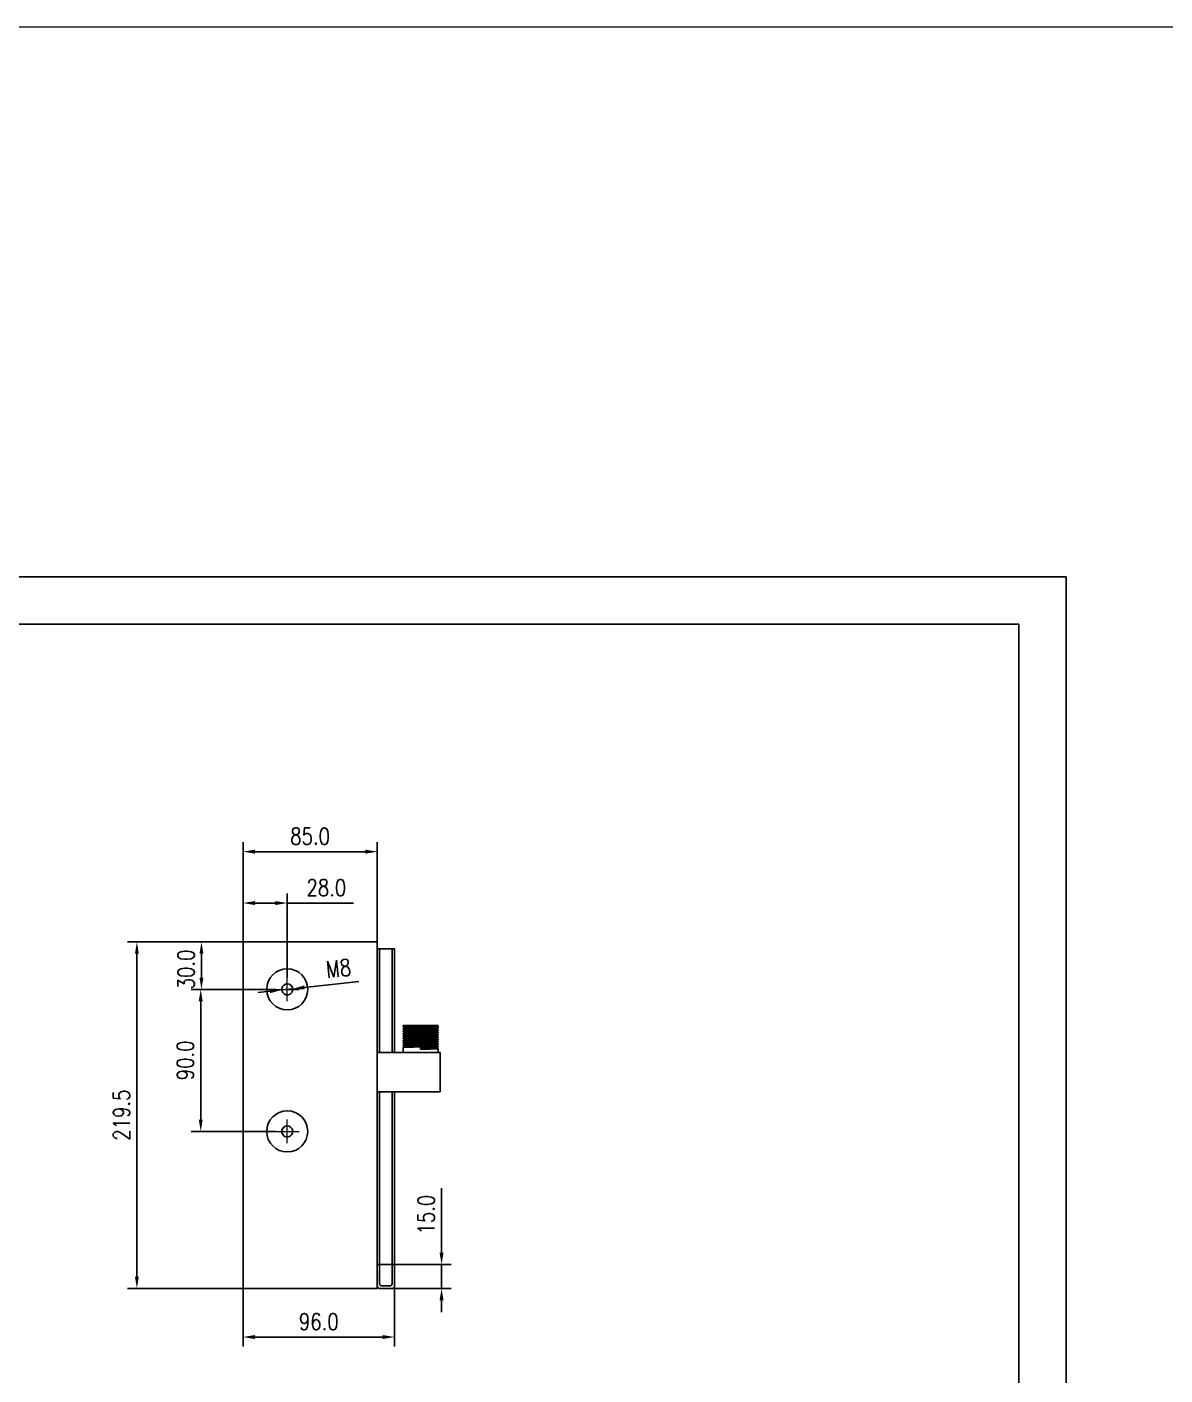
# Model space of a CAD drawing. Header units: millimetres. Extents: x -8604 to -3995, y 3123 to 6155.
# Drawn here: x -7021 to -6300, y 5301 to 6155 of the extents above; entities that cross this region are included whole.
import ezdxf

# ---------------------------------------------------------------- set-up
doc = ezdxf.new("R2010")
doc.units = ezdxf.units.MM
doc.layers.get('DEFPOINTS').update_dxf_attribs({"color": 30})
doc.layers.add('2细线层', color=4, linetype='Continuous')
doc.layers.add('图框层', color=7, linetype='Continuous')
doc.layers.add('尺寸标注', color=1, linetype='Continuous', lineweight=15)
doc.styles.add('TH_GBDIM', font='romans.shx', dxfattribs={"width": 0.8, "bigfont": 'gbcbig.shx'})
doc.dimstyles.new('TH_GBDIM', dxfattribs={"dimscale": 3, "dimtxt": 3.5, "dimasz": 2.5, "dimexe": 2, "dimexo": 0, "dimgap": 1.5, "dimtad": 1, "dimdec": 1, "dimzin": 0, "dimdsep": 46, "dimtxsty": 'TH_GBDIM', "dimcen": 2.5, "dimclrd": 130, "dimclre": 130, "dimclrt": 3, "dimadec": 0, "dimazin": 0, "dimtfac": 0.714286, "dimtdec": 1, "dimtmove": 0, "dimatfit": 3, "dimfxl": 1, "dimtzin": 0, "dimlwd": -1, "dimlwe": -1, "dimarcsym": 0})

# ---------------------------------------------------------------- blocks, each defined once
blk = doc.blocks.new('*D1552')
at = {"color": 130, "transparency": 16777216}
for p, q in [((-6883.72, 5575.58), (-6883.72, 5606.24)), ((-6855.72, 5553.08), (-6855.72, 5606.24)), ((-6876.22, 5600.24), (-6863.22, 5600.24)), ((-6855.72, 5600.24), (-6813.62, 5600.24))]:
    blk.add_line(p, q, dxfattribs=at)
for points in [[(-6876.22, 5601.49), (-6876.22, 5598.99), (-6883.72, 5600.24)], [(-6863.22, 5601.49), (-6863.22, 5598.99), (-6855.72, 5600.24)]]:
    blk.add_solid(points, dxfattribs=at)
at = {"layer": 'DEFPOINTS', "color": 0, "transparency": 16777216}
for p in [(-6855.72, 5600.24), (-6883.72, 5575.58), (-6855.72, 5553.08)]:
    blk.add_point(p, dxfattribs=at)
at = {"color": 3, "transparency": 16777216, "insert": (-6830.92, 5609.99), "char_height": 10.5, "attachment_point": 5, "style": 'TH_GBDIM'}
blk.add_mtext('28.0', dxfattribs=at)
blk = doc.blocks.new('*D1553')
at = {"color": 130, "transparency": 16777216}
for p, q in [((-6883.72, 5575.58), (-6916.06, 5575.58)), ((-6910.06, 5568.08), (-6910.06, 5553.08)), ((-6863.22, 5545.58), (-6916.06, 5545.58))]:
    blk.add_line(p, q, dxfattribs=at)
for points in [[(-6911.31, 5568.08), (-6908.81, 5568.08), (-6910.06, 5575.58)], [(-6911.31, 5553.08), (-6908.81, 5553.08), (-6910.06, 5545.58)]]:
    blk.add_solid(points, dxfattribs=at)
at = {"layer": 'DEFPOINTS', "color": 0, "transparency": 16777216}
for p in [(-6883.72, 5575.58), (-6910.06, 5545.58), (-6863.22, 5545.58)]:
    blk.add_point(p, dxfattribs=at)
at = {"color": 3, "transparency": 16777216, "insert": (-6919.81, 5558.17), "char_height": 10.5, "attachment_point": 5, "rotation": 90, "style": 'TH_GBDIM'}
blk.add_mtext('30.0', dxfattribs=at)
blk = doc.blocks.new('*D1554')
at = {"color": 130, "transparency": 16777216}
for p, q in [((-6863.22, 5545.58), (-6916.52, 5545.58)), ((-6910.52, 5538.08), (-6910.52, 5463.08)), ((-6863.22, 5455.58), (-6916.52, 5455.58))]:
    blk.add_line(p, q, dxfattribs=at)
for points in [[(-6911.77, 5538.08), (-6909.27, 5538.08), (-6910.52, 5545.58)], [(-6911.77, 5463.08), (-6909.27, 5463.08), (-6910.52, 5455.58)]]:
    blk.add_solid(points, dxfattribs=at)
at = {"layer": 'DEFPOINTS', "color": 0, "transparency": 16777216}
for p in [(-6863.22, 5545.58), (-6910.52, 5455.58), (-6863.22, 5455.58)]:
    blk.add_point(p, dxfattribs=at)
at = {"color": 3, "transparency": 16777216, "insert": (-6920.27, 5500.58), "char_height": 10.5, "attachment_point": 5, "rotation": 90, "style": 'TH_GBDIM'}
blk.add_mtext('90.0', dxfattribs=at)
blk = doc.blocks.new('*D1560')
at = {"color": 130, "transparency": 16777216}
for p, q in [((-6883.72, 5575.58), (-6956.96, 5575.58)), ((-6950.96, 5568.08), (-6950.96, 5363.68)), ((-6883.72, 5356.18), (-6956.96, 5356.18))]:
    blk.add_line(p, q, dxfattribs=at)
for points in [[(-6952.21, 5568.08), (-6949.71, 5568.08), (-6950.96, 5575.58)], [(-6952.21, 5363.68), (-6949.71, 5363.68), (-6950.96, 5356.18)]]:
    blk.add_solid(points, dxfattribs=at)
at = {"layer": 'DEFPOINTS', "color": 0, "transparency": 16777216}
for p in [(-6883.72, 5575.58), (-6950.96, 5356.18), (-6883.72, 5356.18)]:
    blk.add_point(p, dxfattribs=at)
at = {"color": 3, "transparency": 16777216, "insert": (-6960.71, 5465.88), "char_height": 10.5, "attachment_point": 5, "rotation": 90, "style": 'TH_GBDIM'}
blk.add_mtext('219.5', dxfattribs=at)
blk = doc.blocks.new('*D1561')
at = {"color": 130, "transparency": 16777216}
for p, q in [((-6883.72, 5356.18), (-6883.72, 5319.34)), ((-6787.72, 5357.68), (-6787.72, 5319.34)), ((-6876.22, 5325.34), (-6795.22, 5325.34))]:
    blk.add_line(p, q, dxfattribs=at)
for points in [[(-6876.22, 5326.59), (-6876.22, 5324.09), (-6883.72, 5325.34)], [(-6795.22, 5326.59), (-6795.22, 5324.09), (-6787.72, 5325.34)]]:
    blk.add_solid(points, dxfattribs=at)
at = {"layer": 'DEFPOINTS', "color": 0, "transparency": 16777216}
for p in [(-6883.72, 5356.18), (-6787.72, 5357.68), (-6787.72, 5325.34)]:
    blk.add_point(p, dxfattribs=at)
at = {"color": 3, "transparency": 16777216, "insert": (-6835.72, 5335.09), "char_height": 10.5, "attachment_point": 5, "style": 'TH_GBDIM'}
blk.add_mtext('96.0', dxfattribs=at)
blk = doc.blocks.new('*D1562')
at = {"color": 130, "transparency": 16777216}
for p, q in [((-6883.72, 5575.58), (-6883.72, 5638.79)), ((-6798.72, 5575.58), (-6798.72, 5638.79)), ((-6876.22, 5632.79), (-6806.22, 5632.79))]:
    blk.add_line(p, q, dxfattribs=at)
for points in [[(-6876.22, 5634.04), (-6876.22, 5631.54), (-6883.72, 5632.79)], [(-6806.22, 5634.04), (-6806.22, 5631.54), (-6798.72, 5632.79)]]:
    blk.add_solid(points, dxfattribs=at)
at = {"layer": 'DEFPOINTS', "color": 0, "transparency": 16777216}
for p in [(-6798.72, 5632.79), (-6883.72, 5575.58), (-6798.72, 5575.58)]:
    blk.add_point(p, dxfattribs=at)
at = {"color": 3, "transparency": 16777216, "insert": (-6841.22, 5642.54), "char_height": 10.5, "attachment_point": 5, "style": 'TH_GBDIM'}
blk.add_mtext('85.0', dxfattribs=at)
blk = doc.blocks.new('*D1565')
at = {"color": 130, "transparency": 16777216}
for p, q in [((-6757.93, 5378.68), (-6757.93, 5419.58)), ((-6787.72, 5371.18), (-6751.93, 5371.18)), ((-6757.93, 5356.18), (-6757.93, 5371.18)), ((-6789.22, 5356.18), (-6751.93, 5356.18)), ((-6757.93, 5348.68), (-6757.93, 5341.18))]:
    blk.add_line(p, q, dxfattribs=at)
for points in [[(-6759.18, 5378.68), (-6756.68, 5378.68), (-6757.93, 5371.18)], [(-6759.18, 5348.68), (-6756.68, 5348.68), (-6757.93, 5356.18)]]:
    blk.add_solid(points, dxfattribs=at)
at = {"layer": 'DEFPOINTS', "color": 0, "transparency": 16777216}
for p in [(-6787.72, 5371.18), (-6757.93, 5371.18), (-6789.22, 5356.18)]:
    blk.add_point(p, dxfattribs=at)
at = {"color": 3, "transparency": 16777216, "insert": (-6767.68, 5402.88), "char_height": 10.5, "attachment_point": 5, "rotation": 90, "style": 'TH_GBDIM'}
blk.add_mtext('15.0', dxfattribs=at)
blk = doc.blocks.new('*D1567')
at = {"color": 130, "transparency": 16777216}
for p, q in [((-6866.66, 5544.41), (-6874.12, 5543.61)), ((-6859.2, 5545.21), (-6852.24, 5545.96)), ((-6810.31, 5550.46), (-6844.78, 5546.76))]:
    blk.add_line(p, q, dxfattribs=at)
for points in [[(-6866.79, 5545.65), (-6866.52, 5543.16), (-6859.2, 5545.21)], [(-6844.92, 5548), (-6844.65, 5545.51), (-6852.24, 5545.96)]]:
    blk.add_solid(points, dxfattribs=at)
at = {"layer": 'DEFPOINTS', "color": 0, "transparency": 16777216}
for p in [(-6859.2, 5545.21), (-6852.24, 5545.96)]:
    blk.add_point(p, dxfattribs=at)
at = {"color": 3, "transparency": 16777216, "insert": (-6823.18, 5558.88), "char_height": 10.5, "attachment_point": 5, "rotation": 6.12859, "style": 'TH_GBDIM'}
blk.add_mtext('M8', dxfattribs=at)

msp = doc.modelspace()

# ---------------------------------------------------------------- linework, layer by layer
at = {"color": 7, "linetype": 'Continuous', "lineweight": 25}
for p, q in [((-6883.72, 5575.58), (-6798.72, 5575.58)), ((-6883.72, 5575.58), (-6883.72, 5356.18)), ((-6798.72, 5575.58), (-6798.72, 5356.18)), ((-6798.72, 5571.18), (-6797.22, 5571.18)), ((-6797.22, 5571.18), (-6789.22, 5571.18)), ((-6789.22, 5571.18), (-6787.72, 5571.18)), ((-6787.72, 5571.18), (-6787.72, 5505.58)), ((-6855.72, 5549.21), (-6856.78, 5548.92)), ((-6855.72, 5549.21), (-6855.72, 5549.08)), ((-6782.32, 5522.58), (-6782.32, 5521.77)), ((-6782.32, 5522.58), (-6760.13, 5522.58)), ((-6782.32, 5520.77), (-6782.32, 5520.27)), ((-6782.32, 5519.27), (-6782.32, 5518.77)), ((-6782.32, 5517.77), (-6782.32, 5517.27)), ((-6760.12, 5522.52), (-6761.12, 5522.02)), ((-6761.12, 5522.02), (-6760.12, 5521.52)), ((-6760.12, 5521.52), (-6760.12, 5522.52)), ((-6760.12, 5521.02), (-6760.12, 5521.34)), ((-6760.12, 5519.52), (-6760.12, 5520.02)), ((-6760.12, 5518.02), (-6760.12, 5518.52)), ((-6760.12, 5516.52), (-6760.12, 5517.02)), ((-6782.32, 5516.27), (-6782.32, 5515.77)), ((-6782.32, 5514.77), (-6782.32, 5514.27)), ((-6782.32, 5513.27), (-6782.32, 5512.77)), ((-6782.32, 5511.77), (-6782.32, 5511.27)), ((-6782.32, 5510.27), (-6782.32, 5509.77)), ((-6782.32, 5508.77), (-6782.32, 5505.58)), ((-6771.22, 5508.64), (-6771.22, 5507.64)), ((-6760.12, 5515.02), (-6760.12, 5515.52)), ((-6760.12, 5513.52), (-6760.12, 5514.02)), ((-6760.12, 5512.02), (-6760.12, 5512.52)), ((-6760.12, 5510.52), (-6760.12, 5511.02)), ((-6760.12, 5509.02), (-6760.12, 5509.52)), ((-6760.12, 5505.58), (-6760.12, 5508.02)), ((-6798.72, 5505.58), (-6758.72, 5505.58)), ((-6758.72, 5505.58), (-6758.72, 5480.58)), ((-6758.72, 5480.58), (-6798.72, 5480.58)), ((-6787.72, 5480.58), (-6787.72, 5371.18)), ((-6855.72, 5459.21), (-6856.78, 5458.92)), ((-6855.72, 5459.21), (-6855.72, 5459.08)), ((-6798.72, 5371.18), (-6797.22, 5371.18)), ((-6797.22, 5371.18), (-6797.22, 5359.18)), ((-6797.22, 5371.18), (-6789.22, 5371.18)), ((-6789.22, 5359.18), (-6789.22, 5371.18)), ((-6789.22, 5371.18), (-6787.72, 5371.18)), ((-6787.72, 5371.18), (-6787.72, 5357.68)), ((-6883.72, 5356.18), (-6798.72, 5356.18)), ((-6789.22, 5356.18), (-6797.22, 5356.18)), ((-6795.72, 5357.68), (-6790.72, 5357.68))]:
    msp.add_line(p, q, dxfattribs=at)
at = {"color": 8, "linetype": 'Continuous', "lineweight": 25}
for p, q in [((-6797.22, 5571.18), (-6797.22, 5505.58)), ((-6789.22, 5571.18), (-6789.22, 5505.58)), ((-6797.22, 5480.58), (-6797.22, 5371.18)), ((-6789.22, 5480.58), (-6789.22, 5371.18))]:
    msp.add_line(p, q, dxfattribs=at)
at = {"color": 7, "linetype": 'Continuous', "lineweight": 25}
for centre in [(-6855.72, 5545.58), (-6855.72, 5455.58)]:
    msp.add_circle(centre, 13, dxfattribs=at)
for centre, radius, start, end in [((-6855.72, 5545.58), 3.5, 107.57717, 90), ((-6855.72, 5455.58), 3.5, 107.57717, 90), ((-6797.22, 5357.68), 1.5, 180, 270), ((-6795.72, 5359.18), 1.5, 180, 270), ((-6790.72, 5359.18), 1.5, 270, 0), ((-6789.22, 5357.68), 1.5, 270, 0)]:
    msp.add_arc(centre, radius, start, end, dxfattribs=at)
for points, knots in [([(-6782.31, 5521.76), (-6782.14, 5521.67), (-6781.82, 5521.51), (-6781.49, 5521.35), (-6781.33, 5521.27)], [0, 0, 0, 0, 0.510448, 1, 1, 1, 1]), ([(-6781.31, 5521.28), (-6781.48, 5521.19), (-6781.81, 5521.03), (-6782.14, 5520.86), (-6782.31, 5520.78)], [0, 0, 0, 0, 0.499985, 1, 1, 1, 1]), ([(-6782.31, 5520.26), (-6782.14, 5520.17), (-6781.82, 5520.01), (-6781.49, 5519.85), (-6781.33, 5519.77)], [0, 0, 0, 0, 0.51045, 1, 1, 1, 1]), ([(-6781.31, 5519.78), (-6781.48, 5519.69), (-6781.81, 5519.53), (-6782.14, 5519.36), (-6782.31, 5519.28)], [0, 0, 0, 0, 0.499985, 1, 1, 1, 1]), ([(-6782.31, 5518.76), (-6782.14, 5518.67), (-6781.82, 5518.51), (-6781.49, 5518.35), (-6781.33, 5518.27)], [0, 0, 0, 0, 0.510448, 1, 1, 1, 1]), ([(-6781.31, 5518.28), (-6781.48, 5518.19), (-6781.81, 5518.03), (-6782.14, 5517.86), (-6782.31, 5517.78)], [0, 0, 0, 0, 0.499985, 1, 1, 1, 1]), ([(-6782.31, 5517.26), (-6782.14, 5517.17), (-6781.82, 5517.01), (-6781.49, 5516.85), (-6781.33, 5516.77)], [0, 0, 0, 0, 0.51045, 1, 1, 1, 1]), ([(-6781.31, 5516.78), (-6781.48, 5516.69), (-6781.81, 5516.53), (-6782.14, 5516.36), (-6782.31, 5516.28)], [0, 0, 0, 0, 0.499985, 1, 1, 1, 1]), ([(-6760.12, 5522.52), (-6760.22, 5522.49), (-6760.42, 5522.45), (-6761.96, 5522.37), (-6764.29, 5522.3), (-6767.25, 5522.23), (-6770.58, 5522.15), (-6773.96, 5522.08), (-6777.09, 5522.01), (-6779.7, 5521.94), (-6781.49, 5521.87), (-6782.35, 5521.81), (-6782.23, 5521.77), (-6782.2, 5521.77)], [0, 0, 0, 0, 0.096007, 0.193332, 0.288494, 0.385567, 0.482159, 0.577629, 0.675046, 0.770459, 0.867123, 0.964147, 1, 1, 1, 1]), ([(-6760.12, 5521.52), (-6760.22, 5521.49), (-6760.42, 5521.45), (-6761.96, 5521.37), (-6764.29, 5521.3), (-6767.25, 5521.23), (-6770.58, 5521.15), (-6773.96, 5521.08), (-6777.09, 5521.01), (-6779.7, 5520.94), (-6781.49, 5520.87), (-6782.35, 5520.81), (-6782.23, 5520.77), (-6782.2, 5520.77)], [0, 0, 0, 0, 0.096007, 0.193332, 0.288494, 0.385567, 0.482159, 0.577629, 0.675046, 0.770459, 0.867123, 0.964147, 1, 1, 1, 1]), ([(-6760.12, 5521.02), (-6760.22, 5520.99), (-6760.42, 5520.95), (-6761.96, 5520.87), (-6764.29, 5520.8), (-6767.25, 5520.73), (-6770.58, 5520.65), (-6773.96, 5520.58), (-6777.09, 5520.51), (-6779.7, 5520.44), (-6781.49, 5520.37), (-6782.35, 5520.31), (-6782.23, 5520.27), (-6782.2, 5520.27)], [0, 0, 0, 0, 0.096007, 0.193332, 0.288494, 0.385567, 0.482159, 0.577629, 0.675046, 0.770459, 0.867123, 0.964147, 1, 1, 1, 1]), ([(-6760.44, 5520.07), (-6760.3, 5520.05), (-6759.94, 5520.01), (-6760.48, 5519.95), (-6761.95, 5519.87), (-6764.29, 5519.8), (-6767.25, 5519.73), (-6770.58, 5519.65), (-6773.96, 5519.58), (-6777.09, 5519.51), (-6779.7, 5519.44), (-6781.49, 5519.37), (-6782.35, 5519.31), (-6782.23, 5519.27), (-6782.2, 5519.27)], [0, 0, 0, 0, 0.063007, 0.152965, 0.244158, 0.333324, 0.424281, 0.514787, 0.604241, 0.695521, 0.784922, 0.875495, 0.966406, 1, 1, 1, 1]), ([(-6760.12, 5519.52), (-6760.22, 5519.49), (-6760.42, 5519.45), (-6761.96, 5519.37), (-6764.29, 5519.3), (-6767.25, 5519.23), (-6770.58, 5519.15), (-6773.96, 5519.08), (-6777.09, 5519.01), (-6779.7, 5518.94), (-6781.49, 5518.87), (-6782.35, 5518.81), (-6782.23, 5518.77), (-6782.2, 5518.77)], [0, 0, 0, 0, 0.096007, 0.193332, 0.288494, 0.385567, 0.482159, 0.577629, 0.675046, 0.770459, 0.867123, 0.964147, 1, 1, 1, 1]), ([(-6760.44, 5518.57), (-6760.3, 5518.55), (-6759.94, 5518.51), (-6760.48, 5518.45), (-6761.95, 5518.37), (-6764.29, 5518.3), (-6767.25, 5518.23), (-6770.58, 5518.15), (-6773.96, 5518.08), (-6777.09, 5518.01), (-6779.7, 5517.94), (-6781.49, 5517.87), (-6782.35, 5517.81), (-6782.23, 5517.77), (-6782.2, 5517.77)], [0, 0, 0, 0, 0.063007, 0.152965, 0.244158, 0.333324, 0.424281, 0.514787, 0.604241, 0.695521, 0.784922, 0.875495, 0.966406, 1, 1, 1, 1]), ([(-6760.12, 5518.02), (-6760.22, 5517.99), (-6760.42, 5517.95), (-6761.96, 5517.87), (-6764.29, 5517.8), (-6767.25, 5517.73), (-6770.58, 5517.65), (-6773.96, 5517.58), (-6777.09, 5517.51), (-6779.7, 5517.44), (-6781.49, 5517.37), (-6782.35, 5517.31), (-6782.23, 5517.27), (-6782.2, 5517.27)], [0, 0, 0, 0, 0.096007, 0.193332, 0.288494, 0.385567, 0.482159, 0.577629, 0.675046, 0.770459, 0.867123, 0.964147, 1, 1, 1, 1]), ([(-6760.44, 5517.07), (-6760.3, 5517.05), (-6759.94, 5517.01), (-6760.48, 5516.95), (-6761.95, 5516.87), (-6764.29, 5516.8), (-6767.25, 5516.73), (-6770.58, 5516.65), (-6773.96, 5516.58), (-6777.09, 5516.51), (-6779.7, 5516.44), (-6781.49, 5516.37), (-6782.35, 5516.31), (-6782.23, 5516.27), (-6782.2, 5516.27)], [0, 0, 0, 0, 0.063007, 0.152965, 0.244158, 0.333324, 0.424281, 0.514787, 0.604241, 0.695521, 0.784922, 0.875495, 0.966406, 1, 1, 1, 1]), ([(-6760.12, 5516.52), (-6760.22, 5516.49), (-6760.42, 5516.45), (-6761.96, 5516.37), (-6764.29, 5516.3), (-6767.25, 5516.23), (-6770.58, 5516.15), (-6773.96, 5516.08), (-6777.09, 5516.01), (-6779.7, 5515.94), (-6781.49, 5515.87), (-6782.35, 5515.81), (-6782.23, 5515.77), (-6782.2, 5515.77)], [0, 0, 0, 0, 0.096007, 0.193332, 0.288494, 0.385567, 0.482159, 0.577629, 0.675046, 0.770459, 0.867123, 0.964147, 1, 1, 1, 1]), ([(-6761.44, 5521.97), (-6761.48, 5521.96), (-6761.64, 5521.93), (-6762.83, 5521.87), (-6764.9, 5521.8), (-6767.61, 5521.73), (-6770.63, 5521.65), (-6773.72, 5521.58), (-6776.56, 5521.51), (-6778.94, 5521.44), (-6780.55, 5521.37), (-6781.32, 5521.31), (-6781.25, 5521.28), (-6781.23, 5521.28)], [0, 0, 0, 0, 0.030655, 0.1367, 0.240385, 0.346154, 0.451399, 0.555421, 0.661565, 0.765526, 0.870848, 0.976564, 1, 1, 1, 1]), ([(-6761.44, 5520.47), (-6761.48, 5520.46), (-6761.64, 5520.43), (-6762.83, 5520.37), (-6764.9, 5520.3), (-6767.61, 5520.23), (-6770.63, 5520.15), (-6773.72, 5520.08), (-6776.56, 5520.01), (-6778.94, 5519.94), (-6780.55, 5519.87), (-6781.32, 5519.81), (-6781.25, 5519.78), (-6781.23, 5519.78)], [0, 0, 0, 0, 0.030655, 0.1367, 0.240385, 0.346154, 0.451399, 0.555421, 0.661565, 0.765526, 0.870848, 0.976564, 1, 1, 1, 1]), ([(-6761.44, 5518.97), (-6761.48, 5518.96), (-6761.64, 5518.93), (-6762.83, 5518.87), (-6764.9, 5518.8), (-6767.61, 5518.73), (-6770.63, 5518.65), (-6773.72, 5518.58), (-6776.56, 5518.51), (-6778.94, 5518.44), (-6780.55, 5518.37), (-6781.32, 5518.31), (-6781.25, 5518.28), (-6781.23, 5518.28)], [0, 0, 0, 0, 0.030655, 0.1367, 0.240385, 0.346154, 0.451399, 0.555421, 0.661565, 0.765526, 0.870848, 0.976564, 1, 1, 1, 1]), ([(-6761.44, 5517.47), (-6761.48, 5517.46), (-6761.64, 5517.43), (-6762.83, 5517.37), (-6764.9, 5517.3), (-6767.61, 5517.23), (-6770.63, 5517.15), (-6773.72, 5517.08), (-6776.56, 5517.01), (-6778.94, 5516.94), (-6780.55, 5516.87), (-6781.32, 5516.81), (-6781.25, 5516.78), (-6781.23, 5516.78)], [0, 0, 0, 0, 0.030655, 0.1367, 0.240385, 0.346154, 0.451399, 0.555421, 0.661565, 0.765526, 0.870848, 0.976564, 1, 1, 1, 1]), ([(-6761.35, 5521.97), (-6761.19, 5522.05), (-6760.86, 5522.22), (-6760.53, 5522.38), (-6760.37, 5522.47)], [0, 0, 0, 0, 0.5, 1, 1, 1, 1]), ([(-6761.35, 5520.47), (-6761.19, 5520.55), (-6760.86, 5520.72), (-6760.53, 5520.88), (-6760.37, 5520.97)], [0, 0, 0, 0, 0.5, 1, 1, 1, 1]), ([(-6761.35, 5518.97), (-6761.19, 5519.05), (-6760.86, 5519.22), (-6760.53, 5519.38), (-6760.37, 5519.47)], [0, 0, 0, 0, 0.5, 1, 1, 1, 1]), ([(-6761.35, 5517.47), (-6761.19, 5517.55), (-6760.86, 5517.72), (-6760.53, 5517.88), (-6760.37, 5517.97)], [0, 0, 0, 0, 0.5, 1, 1, 1, 1]), ([(-6761.35, 5515.97), (-6761.19, 5516.05), (-6760.86, 5516.22), (-6760.53, 5516.38), (-6760.37, 5516.47)], [0, 0, 0, 0, 0.5, 1, 1, 1, 1]), ([(-6760.37, 5520.07), (-6760.53, 5520.15), (-6760.83, 5520.3), (-6761.12, 5520.45), (-6761.25, 5520.52)], [0, 0, 0, 0, 0.555426, 1, 1, 1, 1]), ([(-6760.37, 5518.57), (-6760.53, 5518.65), (-6760.83, 5518.8), (-6761.12, 5518.95), (-6761.25, 5519.02)], [0, 0, 0, 0, 0.555426, 1, 1, 1, 1]), ([(-6760.37, 5517.07), (-6760.53, 5517.15), (-6760.83, 5517.3), (-6761.12, 5517.45), (-6761.25, 5517.52)], [0, 0, 0, 0, 0.555425, 1, 1, 1, 1]), ([(-6782.31, 5515.76), (-6782.14, 5515.67), (-6781.82, 5515.51), (-6781.49, 5515.35), (-6781.33, 5515.27)], [0, 0, 0, 0, 0.51045, 1, 1, 1, 1]), ([(-6781.31, 5515.28), (-6781.48, 5515.19), (-6781.81, 5515.03), (-6782.14, 5514.86), (-6782.31, 5514.78)], [0, 0, 0, 0, 0.4999865, 1, 1, 1, 1]), ([(-6782.31, 5514.26), (-6782.14, 5514.17), (-6781.82, 5514.01), (-6781.49, 5513.85), (-6781.33, 5513.77)], [0, 0, 0, 0, 0.510448, 1, 1, 1, 1]), ([(-6781.31, 5513.78), (-6781.48, 5513.69), (-6781.81, 5513.53), (-6782.14, 5513.36), (-6782.31, 5513.28)], [0, 0, 0, 0, 0.499985, 1, 1, 1, 1]), ([(-6782.31, 5512.76), (-6782.14, 5512.67), (-6781.82, 5512.51), (-6781.49, 5512.35), (-6781.33, 5512.27)], [0, 0, 0, 0, 0.51045, 1, 1, 1, 1]), ([(-6781.31, 5512.28), (-6781.48, 5512.19), (-6781.81, 5512.03), (-6782.14, 5511.86), (-6782.31, 5511.78)], [0, 0, 0, 0, 0.499985, 1, 1, 1, 1]), ([(-6782.31, 5511.26), (-6782.14, 5511.17), (-6781.82, 5511.01), (-6781.49, 5510.85), (-6781.33, 5510.77)], [0, 0, 0, 0, 0.510448, 1, 1, 1, 1]), ([(-6781.31, 5510.78), (-6781.48, 5510.69), (-6781.81, 5510.53), (-6782.14, 5510.36), (-6782.31, 5510.28)], [0, 0, 0, 0, 0.499985, 1, 1, 1, 1]), ([(-6782.31, 5509.76), (-6782.14, 5509.67), (-6781.82, 5509.51), (-6781.49, 5509.35), (-6781.33, 5509.27)], [0, 0, 0, 0, 0.51045, 1, 1, 1, 1]), ([(-6781.31, 5509.28), (-6781.48, 5509.19), (-6781.81, 5509.03), (-6782.14, 5508.86), (-6782.31, 5508.78)], [0, 0, 0, 0, 0.499985, 1, 1, 1, 1]), ([(-6760.44, 5515.57), (-6760.3, 5515.55), (-6759.94, 5515.51), (-6760.48, 5515.45), (-6761.95, 5515.37), (-6764.29, 5515.3), (-6767.25, 5515.23), (-6770.58, 5515.15), (-6773.96, 5515.08), (-6777.09, 5515.01), (-6779.7, 5514.94), (-6781.49, 5514.87), (-6782.35, 5514.81), (-6782.23, 5514.77), (-6782.2, 5514.77)], [0, 0, 0, 0, 0.063007, 0.152965, 0.244158, 0.333324, 0.424281, 0.514787, 0.604241, 0.695521, 0.784922, 0.875495, 0.966406, 1, 1, 1, 1]), ([(-6760.12, 5515.02), (-6760.22, 5514.99), (-6760.42, 5514.95), (-6761.96, 5514.87), (-6764.29, 5514.8), (-6767.25, 5514.73), (-6770.58, 5514.65), (-6773.96, 5514.58), (-6777.09, 5514.51), (-6779.7, 5514.44), (-6781.49, 5514.37), (-6782.35, 5514.31), (-6782.23, 5514.27), (-6782.2, 5514.27)], [0, 0, 0, 0, 0.096007, 0.1933325, 0.2884936, 0.3855671, 0.4821591, 0.5776286, 0.6750465, 0.7704592, 0.8671226, 0.9641471, 1, 1, 1, 1]), ([(-6760.44, 5514.07), (-6760.3, 5514.05), (-6759.94, 5514.01), (-6760.48, 5513.95), (-6761.95, 5513.87), (-6764.29, 5513.8), (-6767.25, 5513.73), (-6770.58, 5513.65), (-6773.96, 5513.58), (-6777.09, 5513.51), (-6779.7, 5513.44), (-6781.49, 5513.37), (-6782.35, 5513.31), (-6782.23, 5513.27), (-6782.2, 5513.27)], [0, 0, 0, 0, 0.063007, 0.152965, 0.244158, 0.333324, 0.424281, 0.514787, 0.604241, 0.695521, 0.784922, 0.875495, 0.966406, 1, 1, 1, 1]), ([(-6760.12, 5513.52), (-6760.22, 5513.49), (-6760.42, 5513.45), (-6761.96, 5513.37), (-6764.29, 5513.3), (-6767.25, 5513.23), (-6770.58, 5513.15), (-6773.96, 5513.08), (-6777.09, 5513.01), (-6779.7, 5512.94), (-6781.49, 5512.87), (-6782.35, 5512.81), (-6782.23, 5512.77), (-6782.2, 5512.77)], [0, 0, 0, 0, 0.096007, 0.193332, 0.288494, 0.385567, 0.482159, 0.577629, 0.675046, 0.770459, 0.867123, 0.964147, 1, 1, 1, 1]), ([(-6760.44, 5512.57), (-6760.3, 5512.55), (-6759.94, 5512.51), (-6760.48, 5512.45), (-6761.95, 5512.37), (-6764.29, 5512.3), (-6767.25, 5512.23), (-6770.58, 5512.15), (-6773.96, 5512.08), (-6777.09, 5512.01), (-6779.7, 5511.94), (-6781.49, 5511.87), (-6782.35, 5511.81), (-6782.23, 5511.77), (-6782.2, 5511.77)], [0, 0, 0, 0, 0.063007, 0.152965, 0.244158, 0.333324, 0.424281, 0.514787, 0.604241, 0.695521, 0.784922, 0.875495, 0.966406, 1, 1, 1, 1]), ([(-6760.12, 5512.02), (-6760.22, 5511.99), (-6760.42, 5511.95), (-6761.96, 5511.87), (-6764.29, 5511.8), (-6767.25, 5511.73), (-6770.58, 5511.65), (-6773.96, 5511.58), (-6777.09, 5511.51), (-6779.7, 5511.44), (-6781.49, 5511.37), (-6782.35, 5511.31), (-6782.23, 5511.27), (-6782.2, 5511.27)], [0, 0, 0, 0, 0.096007, 0.193332, 0.288494, 0.385567, 0.482159, 0.577629, 0.675046, 0.770459, 0.867123, 0.964147, 1, 1, 1, 1]), ([(-6760.44, 5511.07), (-6760.3, 5511.05), (-6759.94, 5511.01), (-6760.48, 5510.95), (-6761.95, 5510.87), (-6764.29, 5510.8), (-6767.25, 5510.73), (-6770.58, 5510.65), (-6773.96, 5510.58), (-6777.09, 5510.51), (-6779.7, 5510.44), (-6781.49, 5510.37), (-6782.35, 5510.31), (-6782.23, 5510.27), (-6782.2, 5510.27)], [0, 0, 0, 0, 0.063007, 0.152965, 0.244158, 0.333324, 0.424281, 0.514787, 0.604241, 0.695521, 0.784922, 0.875495, 0.966406, 1, 1, 1, 1]), ([(-6760.12, 5510.52), (-6760.22, 5510.49), (-6760.42, 5510.45), (-6761.96, 5510.37), (-6764.29, 5510.3), (-6767.25, 5510.23), (-6770.58, 5510.15), (-6773.96, 5510.08), (-6777.09, 5510.01), (-6779.7, 5509.94), (-6781.49, 5509.87), (-6782.35, 5509.81), (-6782.23, 5509.77), (-6782.2, 5509.77)], [0, 0, 0, 0, 0.096007, 0.193332, 0.288494, 0.385567, 0.482159, 0.577629, 0.675046, 0.770459, 0.867123, 0.964147, 1, 1, 1, 1]), ([(-6760.44, 5509.57), (-6760.3, 5509.55), (-6759.94, 5509.51), (-6760.48, 5509.45), (-6761.95, 5509.37), (-6764.29, 5509.3), (-6767.25, 5509.23), (-6770.58, 5509.15), (-6773.96, 5509.08), (-6777.09, 5509.01), (-6779.7, 5508.94), (-6781.49, 5508.87), (-6782.35, 5508.81), (-6782.23, 5508.77), (-6782.2, 5508.77)], [0, 0, 0, 0, 0.063007, 0.152965, 0.244158, 0.333324, 0.424281, 0.514787, 0.604241, 0.695521, 0.784922, 0.875495, 0.966406, 1, 1, 1, 1]), ([(-6761.44, 5515.97), (-6761.48, 5515.96), (-6761.64, 5515.93), (-6762.83, 5515.87), (-6764.9, 5515.8), (-6767.61, 5515.73), (-6770.63, 5515.65), (-6773.72, 5515.58), (-6776.56, 5515.51), (-6778.94, 5515.44), (-6780.55, 5515.37), (-6781.32, 5515.31), (-6781.25, 5515.28), (-6781.23, 5515.28)], [0, 0, 0, 0, 0.030655, 0.1367, 0.240385, 0.346154, 0.451399, 0.555421, 0.661565, 0.765526, 0.870848, 0.976564, 1, 1, 1, 1]), ([(-6761.44, 5514.47), (-6761.48, 5514.46), (-6761.64, 5514.43), (-6762.83, 5514.37), (-6764.9, 5514.3), (-6767.61, 5514.23), (-6770.63, 5514.15), (-6773.72, 5514.08), (-6776.56, 5514.01), (-6778.94, 5513.94), (-6780.55, 5513.87), (-6781.32, 5513.81), (-6781.25, 5513.78), (-6781.23, 5513.78)], [0, 0, 0, 0, 0.030655, 0.1367, 0.240385, 0.346154, 0.451399, 0.555421, 0.661565, 0.765526, 0.870848, 0.976564, 1, 1, 1, 1]), ([(-6761.44, 5512.97), (-6761.48, 5512.96), (-6761.64, 5512.93), (-6762.83, 5512.87), (-6764.9, 5512.8), (-6767.61, 5512.73), (-6770.63, 5512.65), (-6773.72, 5512.58), (-6776.56, 5512.51), (-6778.94, 5512.44), (-6780.55, 5512.37), (-6781.32, 5512.31), (-6781.25, 5512.28), (-6781.23, 5512.28)], [0, 0, 0, 0, 0.030655, 0.1367, 0.240385, 0.346154, 0.451399, 0.555421, 0.661565, 0.765526, 0.870848, 0.976564, 1, 1, 1, 1]), ([(-6761.44, 5511.47), (-6761.48, 5511.46), (-6761.64, 5511.43), (-6762.83, 5511.37), (-6764.9, 5511.3), (-6767.61, 5511.23), (-6770.63, 5511.15), (-6773.72, 5511.08), (-6776.56, 5511.01), (-6778.94, 5510.94), (-6780.55, 5510.87), (-6781.32, 5510.81), (-6781.25, 5510.78), (-6781.23, 5510.78)], [0, 0, 0, 0, 0.030655, 0.1367, 0.240385, 0.346154, 0.451399, 0.555421, 0.661565, 0.765526, 0.870848, 0.976564, 1, 1, 1, 1]), ([(-6761.44, 5509.97), (-6761.48, 5509.96), (-6761.64, 5509.93), (-6762.83, 5509.87), (-6764.9, 5509.8), (-6767.61, 5509.73), (-6770.63, 5509.65), (-6773.72, 5509.58), (-6776.56, 5509.51), (-6778.94, 5509.44), (-6780.55, 5509.37), (-6781.32, 5509.31), (-6781.25, 5509.28), (-6781.23, 5509.28)], [0, 0, 0, 0, 0.030655, 0.1367, 0.240385, 0.346154, 0.451399, 0.555421, 0.661565, 0.765526, 0.870848, 0.976564, 1, 1, 1, 1]), ([(-6760.12, 5509.02), (-6760.22, 5508.99), (-6760.42, 5508.95), (-6761.96, 5508.87), (-6764.29, 5508.8), (-6767.25, 5508.73), (-6769.69, 5508.67), (-6771.01, 5508.65), (-6771.22, 5508.64)], [0, 0, 0, 0, 0.191982, 0.3866, 0.57689, 0.771004, 0.964156, 1, 1, 1, 1]), ([(-6761.44, 5508.47), (-6761.48, 5508.46), (-6761.64, 5508.43), (-6762.83, 5508.37), (-6764.9, 5508.3), (-6767.61, 5508.23), (-6769.83, 5508.17), (-6771.03, 5508.15), (-6771.22, 5508.14)], [0, 0, 0, 0, 0.0650954, 0.2902769, 0.5104473, 0.7350438, 0.9585271, 1, 1, 1, 1]), ([(-6760.44, 5508.07), (-6760.3, 5508.05), (-6759.94, 5508.01), (-6760.48, 5507.95), (-6761.95, 5507.87), (-6764.29, 5507.8), (-6767.25, 5507.73), (-6769.69, 5507.67), (-6771.01, 5507.65), (-6771.22, 5507.64)], [0, 0, 0, 0, 0.118527, 0.287754, 0.459304, 0.62704, 0.798147, 0.968404, 1, 1, 1, 1]), ([(-6761.35, 5514.47), (-6761.19, 5514.55), (-6760.86, 5514.72), (-6760.53, 5514.88), (-6760.37, 5514.97)], [0, 0, 0, 0, 0.5, 1, 1, 1, 1]), ([(-6761.35, 5512.97), (-6761.19, 5513.05), (-6760.86, 5513.22), (-6760.53, 5513.38), (-6760.37, 5513.47)], [0, 0, 0, 0, 0.5, 1, 1, 1, 1]), ([(-6761.35, 5511.47), (-6761.19, 5511.55), (-6760.86, 5511.72), (-6760.53, 5511.88), (-6760.37, 5511.97)], [0, 0, 0, 0, 0.5, 1, 1, 1, 1]), ([(-6761.35, 5509.97), (-6761.19, 5510.05), (-6760.86, 5510.22), (-6760.53, 5510.38), (-6760.37, 5510.47)], [0, 0, 0, 0, 0.5, 1, 1, 1, 1]), ([(-6761.35, 5508.47), (-6761.19, 5508.55), (-6760.86, 5508.72), (-6760.53, 5508.88), (-6760.37, 5508.97)], [0, 0, 0, 0, 0.5, 1, 1, 1, 1]), ([(-6760.37, 5515.57), (-6760.53, 5515.65), (-6760.83, 5515.8), (-6761.12, 5515.95), (-6761.25, 5516.02)], [0, 0, 0, 0, 0.555426, 1, 1, 1, 1]), ([(-6760.37, 5514.07), (-6760.53, 5514.15), (-6760.83, 5514.3), (-6761.12, 5514.45), (-6761.25, 5514.52)], [0, 0, 0, 0, 0.555425, 1, 1, 1, 1]), ([(-6760.37, 5512.57), (-6760.53, 5512.65), (-6760.83, 5512.8), (-6761.12, 5512.95), (-6761.25, 5513.02)], [0, 0, 0, 0, 0.555426, 1, 1, 1, 1]), ([(-6760.37, 5511.07), (-6760.53, 5511.15), (-6760.83, 5511.3), (-6761.12, 5511.45), (-6761.25, 5511.52)], [0, 0, 0, 0, 0.555426, 1, 1, 1, 1]), ([(-6760.37, 5509.57), (-6760.53, 5509.65), (-6760.83, 5509.8), (-6761.12, 5509.95), (-6761.25, 5510.02)], [0, 0, 0, 0, 0.555425, 1, 1, 1, 1]), ([(-6760.37, 5508.07), (-6760.53, 5508.15), (-6760.83, 5508.3), (-6761.12, 5508.45), (-6761.25, 5508.52)], [0, 0, 0, 0, 0.555426, 1, 1, 1, 1])]:
    msp.add_open_spline(points, degree=3, knots=knots, dxfattribs=at)
at = {"layer": '2细线层'}
for q in [(-8144.15, 5806.93), (-6362.15, 4546.93)]:
    msp.add_line((-6362.15, 5806.93), q, dxfattribs=at)
at = {"layer": '图框层'}
for q in [(-8114.15, 5776.93), (-6392.15, 4576.93)]:
    msp.add_line((-6392.15, 5776.93), q, dxfattribs=at)
at = {"layer": '尺寸标注'}
for p, q in [((-6855.72, 5538.08), (-6855.72, 5553.08)), ((-6863.22, 5545.58), (-6848.22, 5545.58)), ((-6855.72, 5448.08), (-6855.72, 5463.08)), ((-6863.22, 5455.58), (-6848.22, 5455.58))]:
    msp.add_line(p, q, dxfattribs=at)
msp.add_lwpolyline([(-8604.1, 6155.19), (-3995.01, 6155.19), (-3995.01, 3123.12), (-8604.1, 3123.12)], close=True, dxfattribs=at)

# ---------------------------------------------------------------- dimensions: what is measured, and where the dimension line sits
for base, p1, p2, picture, middle in [((-6798.72, 5632.79), (-6883.72, 5575.58), (-6798.72, 5575.58), '*D1562', (-6841.22, 5642.54)), ((-6855.72, 5600.24), (-6883.72, 5575.58), (-6855.72, 5553.08), '*D1552', (-6830.92, 5609.99)), ((-6787.72, 5325.34), (-6883.72, 5356.18), (-6787.72, 5357.68), '*D1561', (-6835.72, 5335.09))]:
    dim = msp.add_linear_dim(base=base, p1=p1, p2=p2, dimstyle='TH_GBDIM')
    dim.commit()
    dim.dimension.update_dxf_attribs({"geometry": picture, "text_midpoint": middle})
dim = msp.add_linear_dim(base=(-6950.96, 5356.18), p1=(-6883.72, 5575.58), p2=(-6883.72, 5356.18), angle=90, text='219.5', dimstyle='TH_GBDIM')
dim.commit()
dim.dimension.update_dxf_attribs({"geometry": '*D1560', "text_midpoint": (-6960.71, 5465.88)})
dim = msp.add_linear_dim(base=(-6910.06, 5545.58), p1=(-6883.72, 5575.58), p2=(-6863.22, 5545.58), angle=90, dimstyle='TH_GBDIM')
dim.commit()
dim.dimension.update_dxf_attribs({"geometry": '*D1553', "text_midpoint": (-6910.06, 5558.17), "dimtype": 160})
dim = msp.add_diameter_dim_2p(p1=(-6859.2, 5545.21), p2=(-6852.24, 5545.96), text='M8', dimstyle='TH_GBDIM')
dim.commit()
dim.dimension.update_dxf_attribs({"geometry": '*D1567', "text_midpoint": (-6822.14, 5549.19), "dimtype": 163})
for base, p1, p2, picture, middle in [((-6910.52, 5455.58), (-6863.22, 5545.58), (-6863.22, 5455.58), '*D1554', (-6920.27, 5500.58)), ((-6757.93, 5371.18), (-6789.22, 5356.18), (-6787.72, 5371.18), '*D1565', (-6767.68, 5402.88))]:
    dim = msp.add_linear_dim(base=base, p1=p1, p2=p2, angle=90, dimstyle='TH_GBDIM')
    dim.commit()
    dim.dimension.update_dxf_attribs({"geometry": picture, "text_midpoint": middle})

doc.saveas('drawing.dxf')
